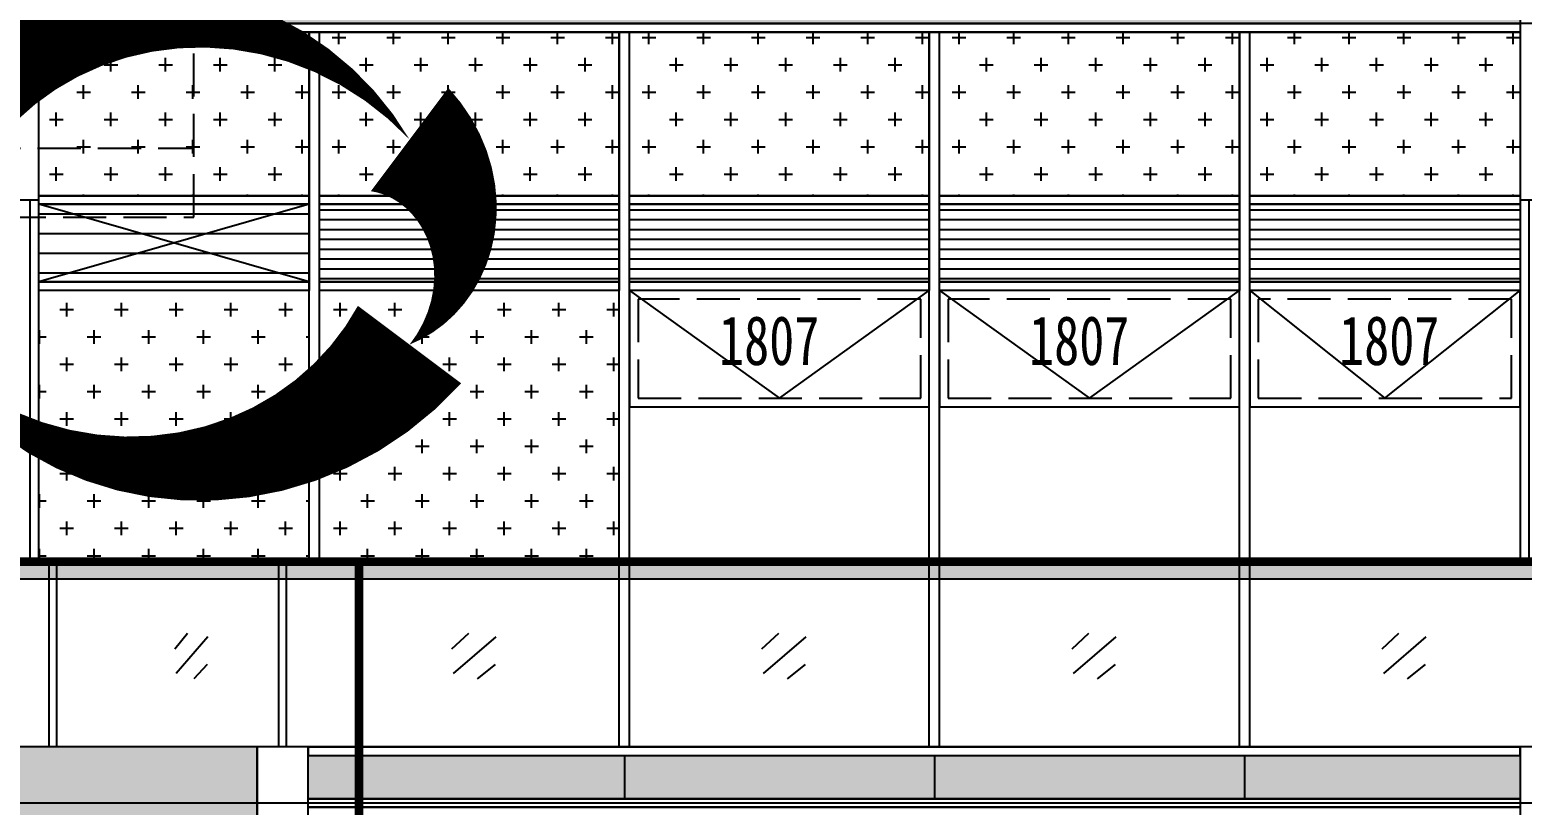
# Model space of a CAD drawing. Extents: x -483182 to 812890, y -390528 to -214858.
# Drawn here: x 282836 to 291500, y -316542 to -312042 of the extents above; entities that cross this region are included whole.
import ezdxf
from ezdxf.xclip import XClip

# ---------------------------------------------------------------- set-up
doc = ezdxf.new("R2010")
doc.units = 0
doc.header["$LTSCALE"] = 1000
doc.header["$MEASUREMENT"] = 0
doc.header["$XCLIPFRAME"] = 0
doc.linetypes.add('DASH', pattern=[0.35, 0.25, -0.1])
doc.layers.add('04-不打印_辅助线', color=165, linetype='Continuous', plot=False)
doc.layers.add('DIM_MODI', color=6, linetype='Continuous', plot=False)
for name, color, linetype in [('05-填充_156', 156, 'Continuous'), ('05-填充_168', 168, 'Continuous'), ('05-填充_18', 18, 'Continuous'), ('A-C_窗', 140, 'Continuous'), ('A-E_栏杆', 232, 'Continuous'), ('D-铝板', 181, 'Continuous'), ('E-立面轮廓', 241, 'Continuous'), ('外墙百叶', 162, 'Continuous')]:
    doc.layers.add(name, color=color, linetype=linetype)
doc.styles.get("Standard").update_dxf_attribs({"font": 'STXIHEI_0.TTF', "width": 0.75})

# ---------------------------------------------------------------- blocks, each defined once
blk = doc.blocks.new('jmhrsdhj')
for p, q in [((-200, 3500), (-200.0000000001164, 0)), ((-150, 3500), (-150, 0)), ((150, 0), (150, 3500)), ((199.9999999998836, 0), (200, 3500))]:
    blk.add_line(p, q)
blk.add_lwpolyline([(-200, 3500), (200, 3500), (199.9999999999418, 4525), (-200.0000000000582, 4525)], close=True)
blk = doc.blocks.new('*U139')
at = {"layer": '05-填充_168'}
h = blk.add_hatch(color=256, dxfattribs=at)
h.dxf.hatch_style = 1
h.paths.add_polyline_path([(0, 300), (8600, 300), (8600, 50), (0, 50)])
for points in [[(0, 350), (8600, 350)], [(0, 300), (8600, 300)], [(0, 50), (8600, 50)], [(0, 0), (8600, 0)]]:
    blk.add_lwpolyline(points)
for points in [[(0, 300), (8600, 300), (8600, 350), (0, 350)], [(0, 300), (8600, 300), (8600, 50), (0, 50)], [(8600, 0), (0, 0), (0, 50), (8600, 50)]]:
    blk.add_lwpolyline(points, close=True)
blk = doc.blocks.new('A$C2E0A5E3B')
blk.add_lwpolyline([(-5, 0), (1735, 0), (1735, 675), (-5, 675)], close=True)
for points in [[(-5, 675), (865, 50)], [(865, 50), (1735, 675)]]:
    blk.add_lwpolyline(points)
at = {"linetype": 'DASH'}
blk.add_lwpolyline([(45, 50), (1685, 50), (1685, 625), (45, 625)], close=True, dxfattribs=at)
at = {"layer": '04-不打印_辅助线', "width": 0.75}
blk.add_text('1807', height=285.4257641921397, dxfattribs=at).set_placement((513.9763857134385, 242.2527414326323))
blk = doc.blocks.new('*U166')
at = {"layer": 'A-C_窗'}
blk.add_blockref('A$C2E0A5E3B', (-865, -337.5), dxfattribs=at)
blk = doc.blocks.new('kiufyujytd')
at = {"layer": '05-填充_156'}
h = blk.add_hatch(dxfattribs=at)
h.set_pattern_fill('CROSS', color=136, scale=100)
h.set_pattern_definition([(0, (-31217.00310376438, 315929.4292192617), (158.75, 158.75), [79.375, -238.125]), (90, (-31177.31560376438, 315889.7417192617), (-158.75, 158.75), [79.375, -238.125])])
h.paths.add_polyline_path([(199.9999999999418, 4175), (1769.999999762338, 4175), (1769.99999988114, 3225), (200.0000001187436, 3225)])
h = blk.add_hatch(dxfattribs=at)
h.set_pattern_fill('CROSS', color=136, scale=100)
h.set_pattern_definition([(0, (-29417.00310376435, 315929.4292192617), (158.75, 158.75), [79.375, -238.125]), (90, (-29377.31560376435, 315889.7417192617), (-158.75, 158.75), [79.375, -238.125])])
h.paths.add_polyline_path([(1829.999999881169, 4175), (3569.999999762367, 4175), (3569.999999881169, 3225), (1829.999999999971, 3225)])
h = blk.add_hatch(dxfattribs=at)
h.set_pattern_fill('CROSS', color=136, scale=100)
h.set_pattern_definition([(0, (-27617.00310376435, 315929.4292192617), (158.75, 158.75), [79.375, -238.125]), (90, (-27577.31560376435, 315889.7417192617), (-158.75, 158.75), [79.375, -238.125])])
h.paths.add_polyline_path([(3629.999999881169, 4175), (5369.999999762367, 4175), (5369.999999881169, 3225), (3629.999999999971, 3225)])
h = blk.add_hatch(dxfattribs=at)
h.set_pattern_fill('CROSS', color=136, scale=100)
h.set_pattern_definition([(0, (-25817.00310376435, 315929.4292192617), (158.75, 158.75), [79.375, -238.125]), (90, (-25777.31560376435, 315889.7417192617), (-158.75, 158.75), [79.375, -238.125])])
h.paths.add_polyline_path([(5429.999999881169, 4175), (7169.999999762367, 4175), (7169.999999881169, 3225), (5429.999999999971, 3225)])
h = blk.add_hatch(dxfattribs=at)
h.set_pattern_fill('CROSS', color=136, scale=100)
h.set_pattern_definition([(0, (-24187.00310376438, 315929.4292192617), (158.75, 158.75), [79.375, -238.125]), (90, (-24147.31560376438, 315889.7417192617), (-158.75, 158.75), [79.375, -238.125])])
h.paths.add_polyline_path([(7229.999999999942, 4175), (8799.999999762338, 4175), (8799.99999988114, 3225), (7230.000000118744, 3225)])
h = blk.add_hatch(dxfattribs=at)
h.set_pattern_fill('LINE', color=256, scale=60)
h.set_pattern_definition([(0, (3085.999999999913, 2725), (0, 57.15), [])])
h.paths.add_polyline_path([(1829.999999999971, 3175), (3569.999999999971, 3175), (3569.999999999971, 2725), (1829.999999999971, 2725)])
h = blk.add_hatch(dxfattribs=at)
h.set_pattern_fill('LINE', color=256, scale=60)
h.set_pattern_definition([(0, (4885.999999999913, 2725), (0, 57.15), [])])
h.paths.add_polyline_path([(3629.999999999971, 3175), (5369.999999999971, 3175), (5369.999999999971, 2725), (3629.999999999971, 2725)])
h = blk.add_hatch(dxfattribs=at)
h.set_pattern_fill('LINE', color=256, scale=60)
h.set_pattern_definition([(0, (6685.999999999913, 2725), (0, 57.15), [])])
h.paths.add_polyline_path([(5429.999999999971, 3175), (7169.999999999971, 3175), (7169.999999999971, 2725), (5429.999999999971, 2725)])
h = blk.add_hatch(dxfattribs=at)
h.set_pattern_fill('LINE', color=256, scale=60)
h.set_pattern_definition([(0, (8315.999999999884, 2725), (0, 57.15), [])])
h.paths.add_polyline_path([(7230.000000118744, 3175), (8799.999999999942, 3175), (8799.999999999942, 2725), (7230.000000118744, 2725)])
h = blk.add_hatch(dxfattribs=at)
h.set_pattern_fill('CROSS', color=136, scale=100)
h.set_pattern_definition([(0, (-247690.5, 385628.4292192667), (158.75, 158.75), [79.375, -238.125]), (90, (-247650.8125, 385588.7417192667), (-158.75, 158.75), [79.375, -238.125])])
h.paths.add_polyline_path([(3569.999999999942, 2675), (1830, 2675), (1830, 24.99999999889405), (3569.999999999942, 24.99999999889405)])
h.paths.add_polyline_path([(1770, 24.99999999889405), (200.0000001187436, 24.99999999889405), (200.0000001187436, 2675), (1770, 2675)])
h.paths.add_polyline_path([(-200.0000000000582, 2675), (-1770, 2675), (-1770, 24.99999999889405), (-200.0000000000582, 24.99999999889405)])
h.paths.add_polyline_path([(-1830, 24.99999999889405), (-3570.000000000058, 24.99999999889405), (-3570.000000000058, 2675), (-1830, 2675)])
at = {"layer": '外墙百叶'}
h = blk.add_hatch(dxfattribs=at)
h.set_pattern_fill('LINE', color=256, scale=120)
h.set_pattern_definition([(0, (15101.5000001782, 72424), (0, 114.3), [])])
h.paths.add_polyline_path([(200.0000001187436, 3175), (1769.999999999942, 3175), (1769.999999999942, 2725), (200.0000001187436, 2725)])
for points in [[(199.9999999999418, 4175), (1769.999999762338, 4175), (1769.99999988114, 3225), (200.0000001187436, 3225)], [(1829.999999881169, 4175), (3569.999999762367, 4175), (3569.999999881169, 3225), (1829.999999999971, 3225)], [(3629.999999881169, 4175), (5369.999999762367, 4175), (5369.999999881169, 3225), (3629.999999999971, 3225)], [(5429.999999881169, 4175), (7169.999999762367, 4175), (7169.999999881169, 3225), (5429.999999999971, 3225)], [(7229.999999999942, 4175), (8799.999999762338, 4175), (8799.99999988114, 3225), (7230.000000118744, 3225)], [(1769.999999999942, 3175), (200.0000001187436, 3175), (200.0000001187436, 3225), (1769.999999999942, 3225)], [(3569.999999999971, 3175), (1829.999999999971, 3175), (1829.999999999971, 3225), (3569.999999999971, 3225)], [(5369.999999999971, 3175), (3629.999999999971, 3175), (3629.999999999971, 3225), (5369.999999999971, 3225)], [(7169.999999999971, 3175), (5429.999999999971, 3175), (5429.999999999971, 3225), (7169.999999999971, 3225)], [(8799.999999999942, 3175), (7230.000000118744, 3175), (7230.000000118744, 3225), (8799.999999999942, 3225)], [(200.0000001187436, 3175), (1769.999999999942, 3175), (1769.999999999942, 2725), (200.0000001187436, 2725)], [(1829.999999999971, 3175), (3569.999999999971, 3175), (3569.999999999971, 2725), (1829.999999999971, 2725)], [(3629.999999999971, 3175), (5369.999999999971, 3175), (5369.999999999971, 2725), (3629.999999999971, 2725)], [(5429.999999999971, 3175), (7169.999999999971, 3175), (7169.999999999971, 2725), (5429.999999999971, 2725)], [(7230.000000118744, 3175), (8799.999999999942, 3175), (8799.999999999942, 2725), (7230.000000118744, 2725)], [(1769.999999999942, 2675), (200.0000001187436, 2675), (200.0000001187436, 2725), (1769.999999999942, 2725)], [(3569.999999999971, 2675), (1829.999999999971, 2675), (1829.999999999971, 2725), (3569.999999999971, 2725)], [(5369.999999999971, 2675), (3629.999999999971, 2675), (3629.999999999971, 2725), (5369.999999999971, 2725)], [(7169.999999999971, 2675), (5429.999999999971, 2675), (5429.999999999971, 2725), (7169.999999999971, 2725)], [(8799.999999999942, 2675), (7230.000000118744, 2675), (7230.000000118744, 2725), (8799.999999999942, 2725)], [(7230.000000118744, 2000), (8799.999999999942, 2000), (8799.999999999942, 2675), (7230.000000118744, 2675)]]:
    blk.add_lwpolyline(points, close=True)
for points in [[(200.0000001187436, 3225), (1769.999999999942, 3225)], [(1829.999999999971, 3225), (3569.999999999971, 3225)], [(3629.999999999971, 3225), (5369.999999999971, 3225)], [(5429.999999999971, 3225), (7169.999999999971, 3225)], [(7230.000000118744, 3225), (8799.999999999942, 3225)], [(200.0000001187436, 3175), (1769.999999999942, 3175)], [(1829.999999999971, 3175), (3569.999999999971, 3175)], [(3629.999999999971, 3175), (5369.999999999971, 3175)], [(5429.999999999971, 3175), (7169.999999999971, 3175)], [(7230.000000118744, 3175), (8799.999999999942, 3175)], [(7230.000000118744, 2675), (8015.000000059314, 2050)], [(8015.000000059314, 2050), (8799.999999999942, 2675)]]:
    blk.add_lwpolyline(points)
at = {"linetype": 'DASH'}
blk.add_lwpolyline([(7280.000000118744, 2050), (8749.999999999942, 2050), (8749.999999999942, 2625), (7280.000000118744, 2625)], close=True, dxfattribs=at)
at = {"layer": 'A-C_窗'}
for p, q in [((1770, 24.999999998893635), (1769.999999999942, 4175)), ((1830, 24.999999998894467), (1829.999999999942, 4175)), ((3570, 24.999999998893635), (3569.999999999942, 4175)), ((3630, 24.999999998894467), (3629.999999999942, 4175)), ((5370, 24.999999998893635), (5369.999999999942, 4175)), ((5430, 24.999999998894467), (5429.999999999942, 4175)), ((7170, 24.999999998893635), (7169.999999999942, 4175)), ((7230, 24.999999998894467), (7229.999999999942, 4175))]:
    blk.add_line(p, q, dxfattribs=at)
blk.add_lwpolyline([(-1120.000000000058, 5600), (-8799.999999881315, 5600.000000000058), (-8799.999999881256, -299.9999999999418), (44969.99999999997, -300)], dxfattribs=at)
at = {"layer": '外墙百叶'}
for p, q in [((1769.999999999942, 3175), (200.0000001187436, 2725)), ((1769.999999999942, 2725), (200.0000001187436, 3175))]:
    blk.add_line(p, q, dxfattribs=at)
at = {"layer": 'A-C_窗'}
blk.add_blockref('*U139', (199.9999999999418, 4175), dxfattribs=at)
at = {"layer": 'A-C_窗', "color": 0, "linetype": 'ByBlock', "lineweight": -2, "transparency": 16777216}
for p in [(4500, 2337.5), (6300, 2337.5)]:
    blk.add_blockref('*U166', p, dxfattribs=at)
at = {"layer": 'D-铝板'}
for p in [(0, -300), (9000, -300)]:
    blk.add_blockref('jmhrsdhj', p, dxfattribs=at)
at = {"layer": '04-不打印_辅助线', "width": 0.75}
blk.add_text('1807', height=285.4257641921397, dxfattribs=at).set_placement((7748.976385832182, 2242.252741432632))
blk = doc.blocks.new('*U272')
at = {"layer": '05-填充_168'}
h = blk.add_hatch(color=256, dxfattribs=at)
h.dxf.hatch_style = 1
h.paths.add_polyline_path([(0, 300), (6740.582988159207, 300), (6740.582988159207, 50), (0, 50)])
for points in [[(0, 350), (6740.582988159207, 350)], [(0, 300), (6740.582988159207, 300)], [(0, 50), (6740.582988159207, 50)], [(0, 0), (6740.582988159207, 0)]]:
    blk.add_lwpolyline(points)
for points in [[(0, 300), (6740.582988159207, 300), (6740.582988159207, 350), (0, 350)], [(0, 300), (6740.582988159207, 300), (6740.582988159207, 50), (0, 50)], [(6740.582988159207, 0), (0, 0), (0, 50), (6740.582988159207, 50)]]:
    blk.add_lwpolyline(points, close=True)
blk = doc.blocks.new('*U270')
at = {"layer": 'A-C_窗'}
blk.add_line((0, 125), (0, -125), dxfattribs=at)
blk = doc.blocks.new('*U271')
at = {"layer": 'A-C_窗', "color": 0, "linetype": 'ByBlock', "lineweight": -2, "transparency": 16777216}
for p in [(0, 0), (1800, 0), (3600, 0)]:
    blk.add_blockref('*U270', p, dxfattribs=at)
blk = doc.blocks.new('*U273')
at = {"layer": 'A-E_栏杆'}
for p, q in [((-30, -537.5), (-30, 537.5)), ((30, -537.5), (30, 537.5))]:
    blk.add_line(p, q, dxfattribs=at)
blk = doc.blocks.new('*U274')
at = {"layer": 'A-E_栏杆', "color": 0, "linetype": 'ByBlock', "lineweight": -2, "transparency": 16777216}
for p in [(0, 0), (1800, 0), (3600, 0)]:
    blk.add_blockref('*U273', p, dxfattribs=at)
blk = doc.blocks.new('jtrsytrs')
at = {"layer": 'A-E_栏杆'}
for points in [[(860.9305683065031, -415.548276513), (763.4798241738172, -506.7730008816579)], [(1020.151258387719, -435.3587980343145), (772.879052627628, -648.2689261547057)], [(1016.095735166804, -595.7559228347382), (911.4099425072782, -678.5779167941655)]]:
    blk.add_lwpolyline(points, dxfattribs=at)
blk = doc.blocks.new('*U275')
at = {"layer": 'A-C_窗'}
blk.add_blockref('jtrsytrs', (-907.25, 532.570780733251), dxfattribs=at)
blk = doc.blocks.new('*U276')
at = {"layer": 'A-E_栏杆', "color": 0, "linetype": 'ByBlock', "lineweight": -2, "transparency": 16777216}
for p in [(0, 0), (1800, 0), (3600, 0), (5400, 0)]:
    blk.add_blockref('*U275', p, dxfattribs=at)
blk = doc.blocks.new('*U281')
at = {"layer": '05-填充_168'}
h = blk.add_hatch(color=256, dxfattribs=at)
h.dxf.hatch_style = 1
h.paths.add_polyline_path([(0, 300), (400, 300), (400, 50), (0, 50)])
for points in [[(0, 350), (400, 350)], [(0, 300), (400, 300)], [(0, 50), (400, 50)], [(0, 0), (400, 0)]]:
    blk.add_lwpolyline(points)
for points in [[(0, 300), (400, 300), (400, 350), (0, 350)], [(0, 300), (400, 300), (400, 50), (0, 50)], [(400, 0), (0, 0), (0, 50), (400, 50)]]:
    blk.add_lwpolyline(points, close=True)
blk = doc.blocks.new('A$C58EF75E25')
at = {"layer": '05-填充_18'}
h = blk.add_hatch(color=256, dxfattribs=at)
h.dxf.hatch_style = 1
h.paths.add_polyline_path([(-0.0001214974327012897, -100.0000862375018), (21199.99987874005, -100.0000862375018), (21199.99987874005, 349.9999137624982), (-0.0001214974327012897, 349.9999137624982)])
blk.add_lwpolyline([(-0.0001214974327012897, -100.0000862375018), (21199.99987874005, -100.0000862375018), (21199.99987874005, 349.9999137624982), (-0.0001214974327012897, 349.9999137624982)], close=True)
blk = doc.blocks.new('*U292')
at = {"layer": 'A-E_栏杆'}
for p, q in [((-30, -537.5), (-30, 537.5)), ((30, -537.5), (30, 537.5))]:
    blk.add_line(p, q, dxfattribs=at)
blk = doc.blocks.new('*U293')
at = {"layer": 'A-E_栏杆', "color": 0, "linetype": 'ByBlock', "lineweight": -2, "transparency": 16777216}
for p in [(19800, 0), (21600, 0)]:
    blk.add_blockref('*U292', p, dxfattribs=at)
blk = doc.blocks.new('*U294')
at = {"layer": 'A-C_窗'}
blk.add_blockref('jtrsytrs', (-907.25, 532.570780733251), dxfattribs=at)
blk = doc.blocks.new('*U295')
at = {"layer": 'A-E_栏杆', "color": 0, "linetype": 'ByBlock', "lineweight": -2, "transparency": 16777216}
blk.add_blockref('*U294', (21600, 0), dxfattribs=at)
blk = doc.blocks.new('*U453')
for p, q in [((-199.9999999999884, 4400), (-200.0000000001164, 0)), ((-149.9999999999884, 4400), (-150, 0)), ((150, 0), (150.0000000000116, 4400)), ((199.9999999998836, 0), (200.0000000000116, 4400))]:
    blk.add_line(p, q)
blk.add_lwpolyline([(-199.9999999999884, 4400), (200.0000000000116, 4400), (199.9999999999534, 5425), (-200.0000000000466, 5425)], close=True)
blk = doc.blocks.new('ktddduj')
at = {"layer": 'A-C_窗'}
blk.add_lwpolyline([(23179.99999999988, 5999.999997594394), (-1.164153218269348e-10, 5999.999997594394), (0, -600), (23180, -600)], close=True, dxfattribs=at)
blk.add_blockref('*U281', (22779.99999999988, 4575), dxfattribs=at)
at = {"layer": 'A-E_栏杆'}
for name, p in [('*U293', (979.9999996435363, 5462.499997594277)), ('*U295', (280.2843650321011, 5467.429216860968))]:
    blk.add_blockref(name, p, dxfattribs=at)
at = {"layer": 'D-铝板'}
for name, p in [('A$C58EF75E25', (1180.000121259771, 4575.000168464088)), ('*U453', (22579.99999999988, -500))]:
    blk.add_blockref(name, p, dxfattribs=at)
blk = doc.blocks.new('A$C6249101B')
at = {"linetype": 'DASH'}
blk.add_line((-2705.736768762494, -1140), (-2200, -1140), dxfattribs=at)
for points in [[(-2200, -1140), (-2200, 0)], [(2.91038304567337e-11, -2500), (0, 0)], [(-2100, -1050), (-99.9999999999709, -1050)], [(-6621.017696125986, -4500), (-2705.736768762494, -1140), (-2200, -1140)], [(-5276.744149802806, -4500), (-1361.463222439314, -1140), (2.91038304567337e-11, -1140)], [(-2100, -1200), (-1431.378953285079, -1200)], [(-1361.463222439314, -1140), (-1344.27354632318, -1140)], [(-2100, -1350), (-1606.168280399521, -1350)], [(-2100, -1390), (-2100, -1773.794514018402)], [(-2100, -1500), (-1780.957607513963, -1500)], [(-2100, -1650), (-1955.746934628405, -1650)], [(-5397.49240632492, -4500), (-2600.863172493846, -2100), (-2480.114915971732, -2100)], [(-4053.218860001682, -4500), (-1256.589626170637, -2100), (2.91038304567337e-11, -2100)], [(-3439.009000111284, -4500), (-1108.484638585389, -2500)], [(-1108.484638585389, -2500), (2.91038304567337e-11, -2500)]]:
    blk.add_lwpolyline(points, dxfattribs=at)
at = {"layer": 'A-E_栏杆', "linetype": 'DASH'}
for points in [[(-2150, -1340), (-2150, 0)], [(-2100, -1390), (-2100, 0)], [(-99.9999999999709, -1140), (-100, 0)], [(-49.9999999999709, -1140), (-50, 0)], [(-6313.912766180816, -4500), (-2631.684274969884, -1340), (-2150, -1340)], [(-6237.136533694487, -4500), (-2613.171151521703, -1390), (-2100, -1390)]]:
    blk.add_lwpolyline(points, dxfattribs=at)

msp = doc.modelspace()

# ---------------------------------------------------------------- hatches: boundary and pattern name
at = {"layer": '05-填充_18'}
h = msp.add_hatch(color=256, dxfattribs=at)
h.dxf.hatch_style = 1
h.paths.add_polyline_path([(263770.919862596, -315129.4292192667), (350206.327611336, -315129.4292192667), (350206.327611336, -315229.4292192667), (263770.919862596, -315229.4292192667)])

# ---------------------------------------------------------------- linework, layer by layer
at = {"layer": '04-不打印_辅助线'}
msp.add_lwpolyline([(-29082.67568579045, -316529.4292192667), (480719.6235924902, -316529.4292192667)], dxfattribs=at)
at = {"layer": 'A-C_窗'}
msp.add_lwpolyline([(284747.4170119585, -321729.4292192667), (267584.7868668326, -321729.4292192667), (267584.7868668326, -316529.4292192667), (284747.4170119585, -316529.4292192667)], close=True, dxfattribs=at)
at = {"layer": 'A-E_栏杆'}
msp.add_lwpolyline([(263770.919862596, -315129.4292192667), (350206.327611336, -315129.4292192667), (350206.327611336, -315229.4292192667), (263770.919862596, -315229.4292192667)], close=True, dxfattribs=at)
at = {"layer": 'DIM_MODI'}
for points in [[(282205.1014680206, -313868.7699731155, 0, 750, 0.5), (285040.7244802332, -313868.7699731155, 0, 750, 0.5), (285040.7244802332, -312678.3737168521, 0, 750, 0.5), (282205.1014680206, -312678.3737168521, 0, 750, 0.5)], [(291192.1123404959, -318769.2612318855, 0, 750, 0.5), (293960.0058986964, -318769.2612318855, 0, 750, 0.5), (293960.0058986964, -317320.6785523032, 0, 750, 0.5), (291192.1123404959, -317320.6785523032, 0, 750, 0.5)]]:
    msp.add_lwpolyline(points, format="xyseb", close=True, dxfattribs=at)
at = {"layer": 'E-立面轮廓', "const_width": 50}
msp.add_lwpolyline([(283787.999999999, -310629.4292192667), (327657.999999999, -310629.4292192667), (327657.999999999, -310329.4292192667), (342695.8432985262, -310329.4292192667), (342695.8432985261, -315129.4292192667), (273887.999999999, -315129.4292192667), (273887.999999999, -310629.4292192667), (281587.999999999, -310629.4292192667)], dxfattribs=at)
for points in [[(267584.9450119586, -315129.4292192667), (284747.4170119585, -315129.4292192667), (284747.4170119585, -321729.4292192667), (267584.9450119586, -321729.4292192667)], [(284747.4170119585, -315129.4292192667), (350206.327611336, -315129.4292192667), (350206.327611336, -318254.4292192687), (346325.999999999, -318254.4292192687), (346325.999999999, -321729.4292192667), (284747.4170119585, -321729.4292192667)]]:
    msp.add_lwpolyline(points, close=True, dxfattribs=at)

# ---------------------------------------------------------------- block references
at = {"layer": 'A-C_窗'}
ref = msp.add_blockref('kiufyujytd', (282687.999999999, -316229.4292192667), dxfattribs=at)
XClip(ref).set_block_clipping_path([(-8799.999999881285, 1100), (60007.84329852712, 6522.725465442869)])
at = {"layer": 'A-C_窗', "xscale": 0.7404}
msp.add_blockref('ktddduj', (267584.9450119587, -321129.4292168611), dxfattribs=at)
at = {"layer": 'A-C_窗'}
for name, p in [('*U272', (284747.4170118398, -316554.4292192667)), ('*U271', (286287.9999997614, -316379.4292216725))]:
    msp.add_blockref(name, p, dxfattribs=at)
at = {"layer": 'A-E_栏杆'}
for name, p in [('*U274', (286287.9999996427, -315666.9292216725)), ('*U276', (285428.2843650312, -315662.0000024058))]:
    msp.add_blockref(name, p, dxfattribs=at)
at = {"layer": 'D-铝板'}
msp.add_blockref('*U453', (291687.9999999991, -321629.4292192667), dxfattribs=at)
at = {"layer": 'E-立面轮廓'}
msp.add_blockref('A$C6249101B', (283787.999999999, -310629.4292192667), dxfattribs=at)

doc.saveas('drawing.dxf')
